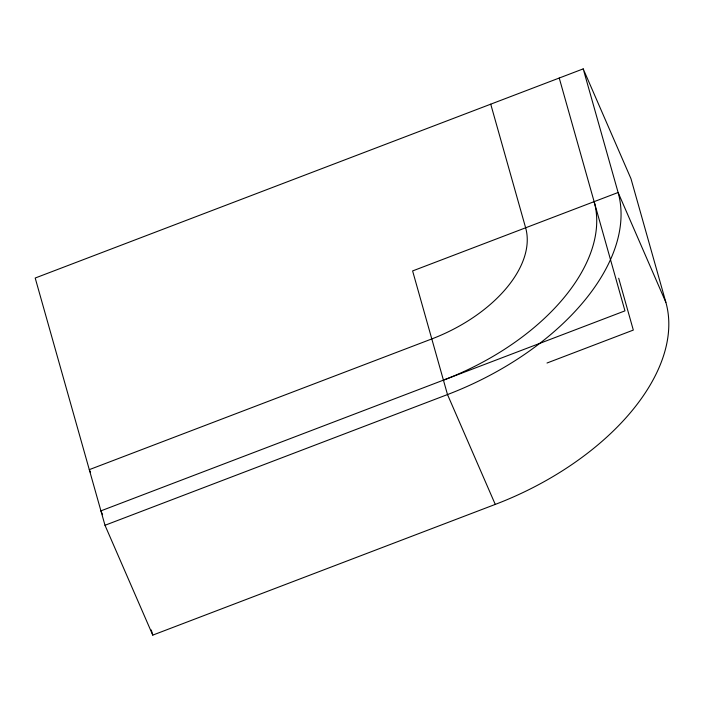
<?xml version="1.0" encoding="UTF-8"?>
<svg xmlns="http://www.w3.org/2000/svg" width="704" height="704" viewBox="0 0 704 704"><rect width="100%" height="100%" fill="white"/><g stroke="black" fill="none" stroke-linecap="round" stroke-linejoin="round"><path stroke-width="1.06" d="M583.211 68.878L35.2 278.027L104.993 525.281L152.759 635.122L495.264 504.407A220.414 127.679 -23.5 0 0 665.87 302.342L630.978 178.719L583.211 68.878L618.112 192.5L665.87 302.342M104.993 525.281L447.498 394.566A220.414 127.679 -23.5 0 0 618.112 192.5L412.606 270.934L447.498 394.566L495.264 504.407M547.008 363.018L633.318 330.079L618.684 278.221M90.543 472.534L89.294 469.647L431.798 338.932A121.229 70.224 -23.5 0 0 525.633 227.797L490.732 104.166M102.59 514.703L100.918 510.858L624.958 310.86L559.24 78.03M151.298 629.974L152.759 635.122M594.132 201.652A194.7 112.79 -23.5 0 1 443.432 380.142"/></g></svg>
